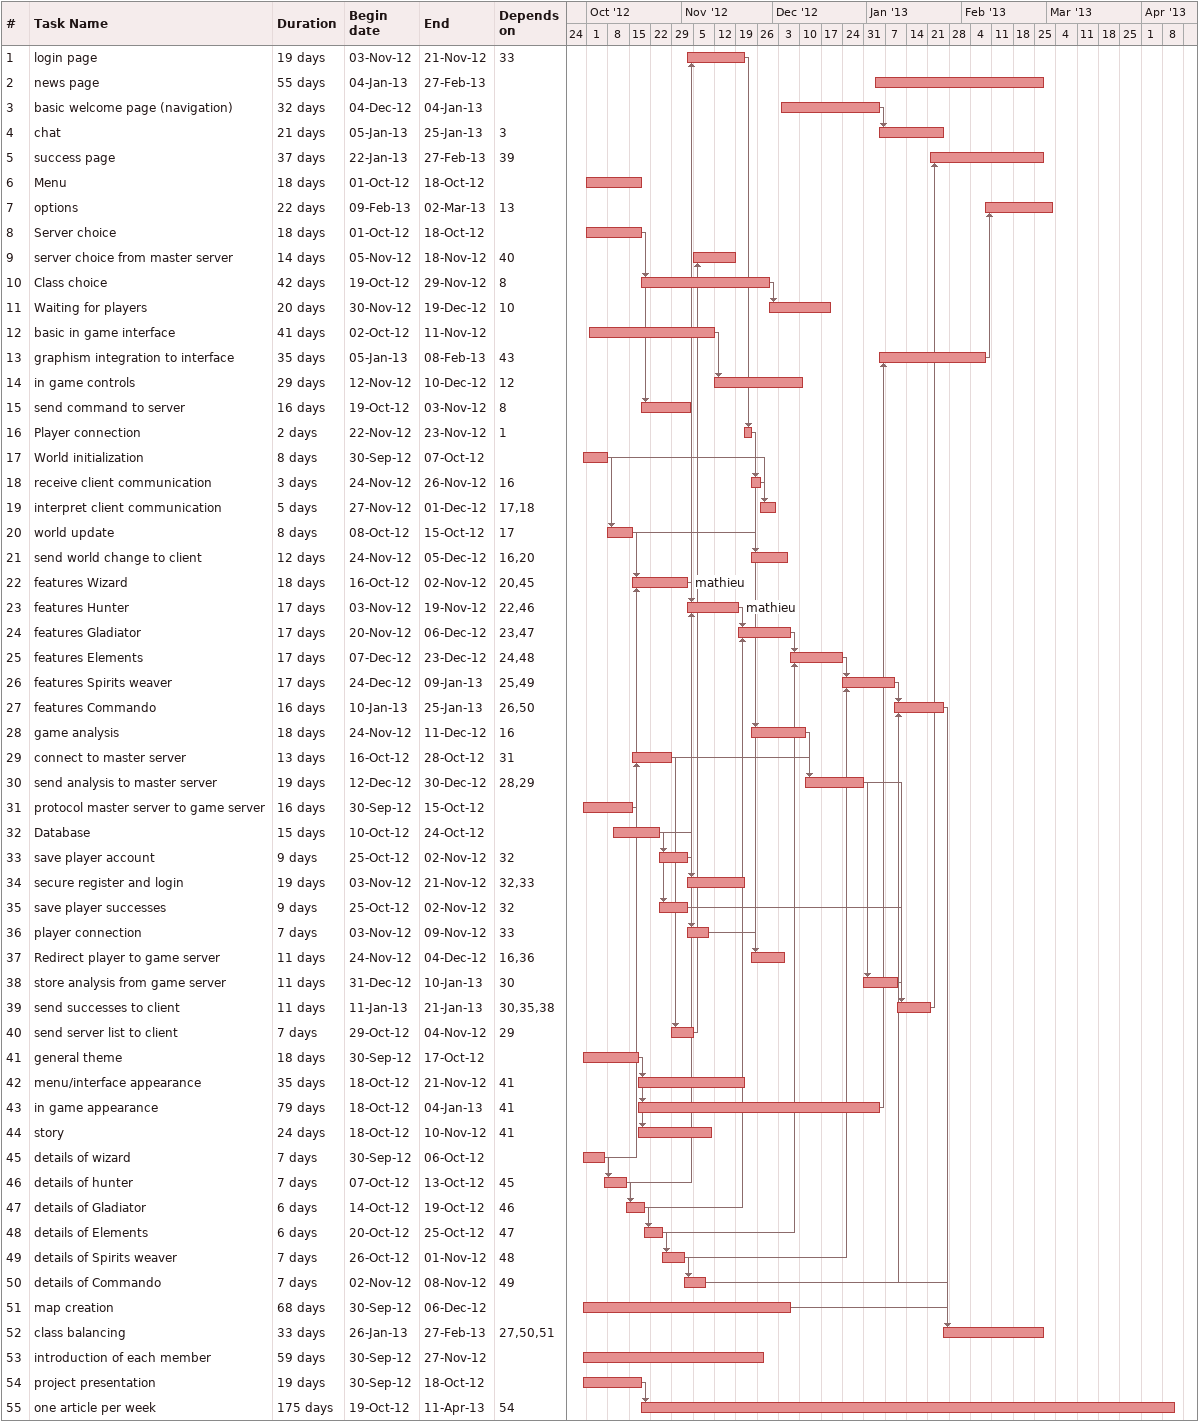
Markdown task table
| ID | Task | Duration | Start | Finish | Predecessors | Resources |
|---|---|---|---|---|---|---|
| 1 | login page | 19d | 2012-11-03 | 2012-11-21 | 33 |  |
| 2 | news page | 55d | 2013-01-04 | 2013-02-27 |  |  |
| 3 | basic welcome page (navigation) | 32d | 2012-12-04 | 2013-01-04 |  |  |
| 4 | chat | 21d | 2013-01-05 | 2013-01-25 | 3 |  |
| 5 | success page | 37d | 2013-01-22 | 2013-02-27 | 39 |  |
| 6 | Menu | 18d | 2012-10-01 | 2012-10-18 |  |  |
| 7 | options | 22d | 2013-02-09 | 2013-03-02 | 13 |  |
| 8 | Server choice | 18d | 2012-10-01 | 2012-10-18 |  |  |
| 9 | server choice from master server | 14d | 2012-11-05 | 2012-11-18 | 40 |  |
| 10 | Class choice | 42d | 2012-10-19 | 2012-11-29 | 8 |  |
| 11 | Waiting for players | 20d | 2012-11-30 | 2012-12-19 | 10 |  |
| 12 | basic in game interface | 41d | 2012-10-02 | 2012-11-11 |  |  |
| 13 | graphism integration to interface | 35d | 2013-01-05 | 2013-02-08 | 43 |  |
| 14 | in game controls | 29d | 2012-11-12 | 2012-12-10 | 12 |  |
| 15 | send command to server | 16d | 2012-10-19 | 2012-11-03 | 8 |  |
| 16 | Player connection | 2d | 2012-11-22 | 2012-11-23 | 1 |  |
| 17 | World initialization | 8d | 2012-09-30 | 2012-10-07 |  |  |
| 18 | receive client communication | 3d | 2012-11-24 | 2012-11-26 | 16 |  |
| 19 | interpret client communication | 5d | 2012-11-27 | 2012-12-01 | 17, 18 |  |
| 20 | world update | 8d | 2012-10-08 | 2012-10-15 | 17 |  |
| 21 | send world change to client | 12d | 2012-11-24 | 2012-12-05 | 16, 20 |  |
| 22 | features Wizard | 18d | 2012-10-16 | 2012-11-02 | 20, 45 | mathieu |
| 23 | features Hunter | 17d | 2012-11-03 | 2012-11-19 | 22, 46 | mathieu |
| 24 | features Gladiator | 17d | 2012-11-20 | 2012-12-06 | 23, 47 |  |
| 25 | features Elements | 17d | 2012-12-07 | 2012-12-23 | 24, 48 |  |
| 26 | features Spirits weaver | 17d | 2012-12-24 | 2013-01-09 | 25, 49 |  |
| 27 | features Commando | 16d | 2013-01-10 | 2013-01-25 | 26, 50 |  |
| 28 | game analysis | 18d | 2012-11-24 | 2012-12-11 | 16 |  |
| 29 | connect to master server | 13d | 2012-10-16 | 2012-10-28 | 31 |  |
| 30 | send analysis to master server | 19d | 2012-12-12 | 2012-12-30 | 28, 29 |  |
| 31 | protocol master server to game server | 16d | 2012-09-30 | 2012-10-15 |  |  |
| 32 | Database | 15d | 2012-10-10 | 2012-10-24 |  |  |
| 33 | save player account | 9d | 2012-10-25 | 2012-11-02 | 32 |  |
| 34 | secure register and login | 19d | 2012-11-03 | 2012-11-21 | 32, 33 |  |
| 35 | save player successes | 9d | 2012-10-25 | 2012-11-02 | 32 |  |
| 36 | player connection | 7d | 2012-11-03 | 2012-11-09 | 33 |  |
| 37 | Redirect player to game server | 11d | 2012-11-24 | 2012-12-04 | 16, 36 |  |
| 38 | store analysis from game server | 11d | 2012-12-31 | 2013-01-10 | 30 |  |
| 39 | send successes to client | 11d | 2013-01-11 | 2013-01-21 | 30, 35, 38 |  |
| 40 | send server list to client | 7d | 2012-10-29 | 2012-11-04 | 29 |  |
| 41 | general theme | 18d | 2012-09-30 | 2012-10-17 |  |  |
| 42 | menu/interface appearance | 35d | 2012-10-18 | 2012-11-21 | 41 |  |
| 43 | in game appearance | 79d | 2012-10-18 | 2013-01-04 | 41 |  |
| 44 | story | 24d | 2012-10-18 | 2012-11-10 | 41 |  |
| 45 | details of wizard | 7d | 2012-09-30 | 2012-10-06 |  |  |
| 46 | details of hunter | 7d | 2012-10-07 | 2012-10-13 | 45 |  |
| 47 | details of Gladiator | 6d | 2012-10-14 | 2012-10-19 | 46 |  |
| 48 | details of Elements | 6d | 2012-10-20 | 2012-10-25 | 47 |  |
| 49 | details of Spirits weaver | 7d | 2012-10-26 | 2012-11-01 | 48 |  |
| 50 | details of Commando | 7d | 2012-11-02 | 2012-11-08 | 49 |  |
| 51 | map creation | 68d | 2012-09-30 | 2012-12-06 |  |  |
| 52 | class balancing | 33d | 2013-01-26 | 2013-02-27 | 27, 50, 51 |  |
| 53 | introduction of each member | 59d | 2012-09-30 | 2012-11-27 |  |  |
| 54 | project presentation | 19d | 2012-09-30 | 2012-10-18 |  |  |
| 55 | one article per week | 175d | 2012-10-19 | 2013-04-11 | 54 |  |
